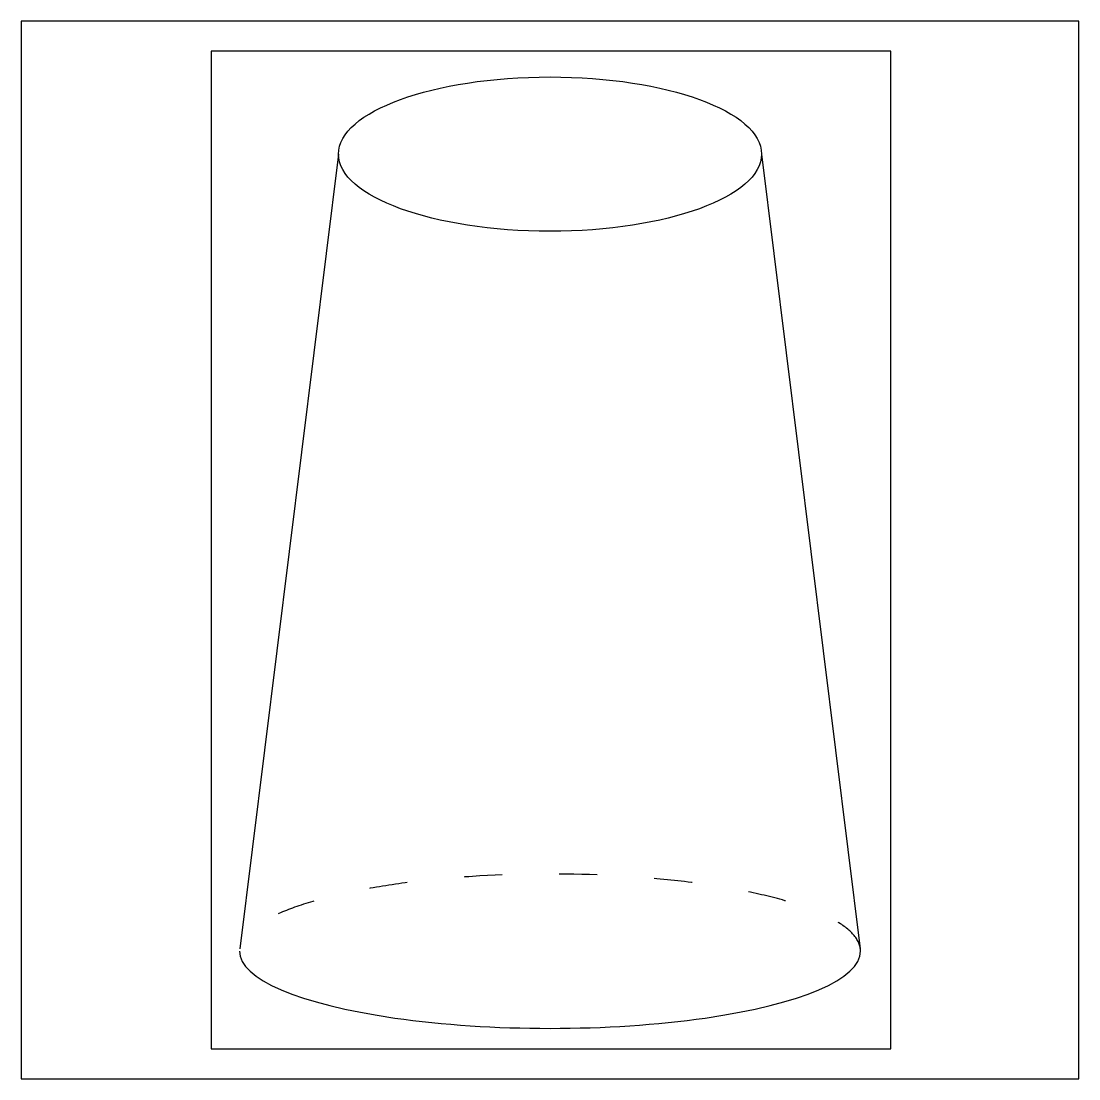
# Model space of a CAD drawing. Header units: millimetres. Extents: x 0 to 1000, y 0 to 1000.
import ezdxf

# ---------------------------------------------------------------- set-up
doc = ezdxf.new("R2010")
doc.units = ezdxf.units.MM
doc.linetypes.add('ACAD_ISO03W100', pattern=[30, 12, -18])
doc.layers.get('0').update_dxf_attribs({"color": 2})
doc.layers.add('1', color=1, linetype='Continuous')
doc.layers.add('3', color=7, linetype='Continuous')

msp = doc.modelspace()

# ---------------------------------------------------------------- linework, layer by layer
at = {"color": 2}
msp.add_lwpolyline([(0, 0), (1000, 0), (1000, 1000), (0, 1000)], close=True, dxfattribs=at)
at = {"layer": '1', "color": 1}
for p, q in [((179.7, 971.5), (179.7, 28.5)), ((822.2, 971.5), (179.7, 971.5)), ((822.2, 28.5), (822.2, 971.5)), ((179.7, 28.5), (822.2, 28.5))]:
    msp.add_line(p, q, dxfattribs=at)
at = {"layer": '3'}
for p, q in [((300, 874.3), (206.6, 123)), ((700, 874.3), (793.4, 123))]:
    msp.add_line(p, q, dxfattribs=at)
msp.add_ellipse((500, 874.3), major_axis=(-200, 0), ratio=0.36477, dxfattribs=at)
at = {"layer": '3', "linetype": 'ACAD_ISO03W100', "ltscale": 3}
msp.add_ellipse((500, 120.7), major_axis=(293.6, 0), ratio=0.24851, start_param=0, end_param=3.14159, dxfattribs=at)
at = {"layer": '3'}
msp.add_ellipse((500, 120.7), major_axis=(293.6, 0), ratio=0.24851, start_param=3.14159, end_param=6.28319, dxfattribs=at)

doc.saveas('drawing.dxf')
